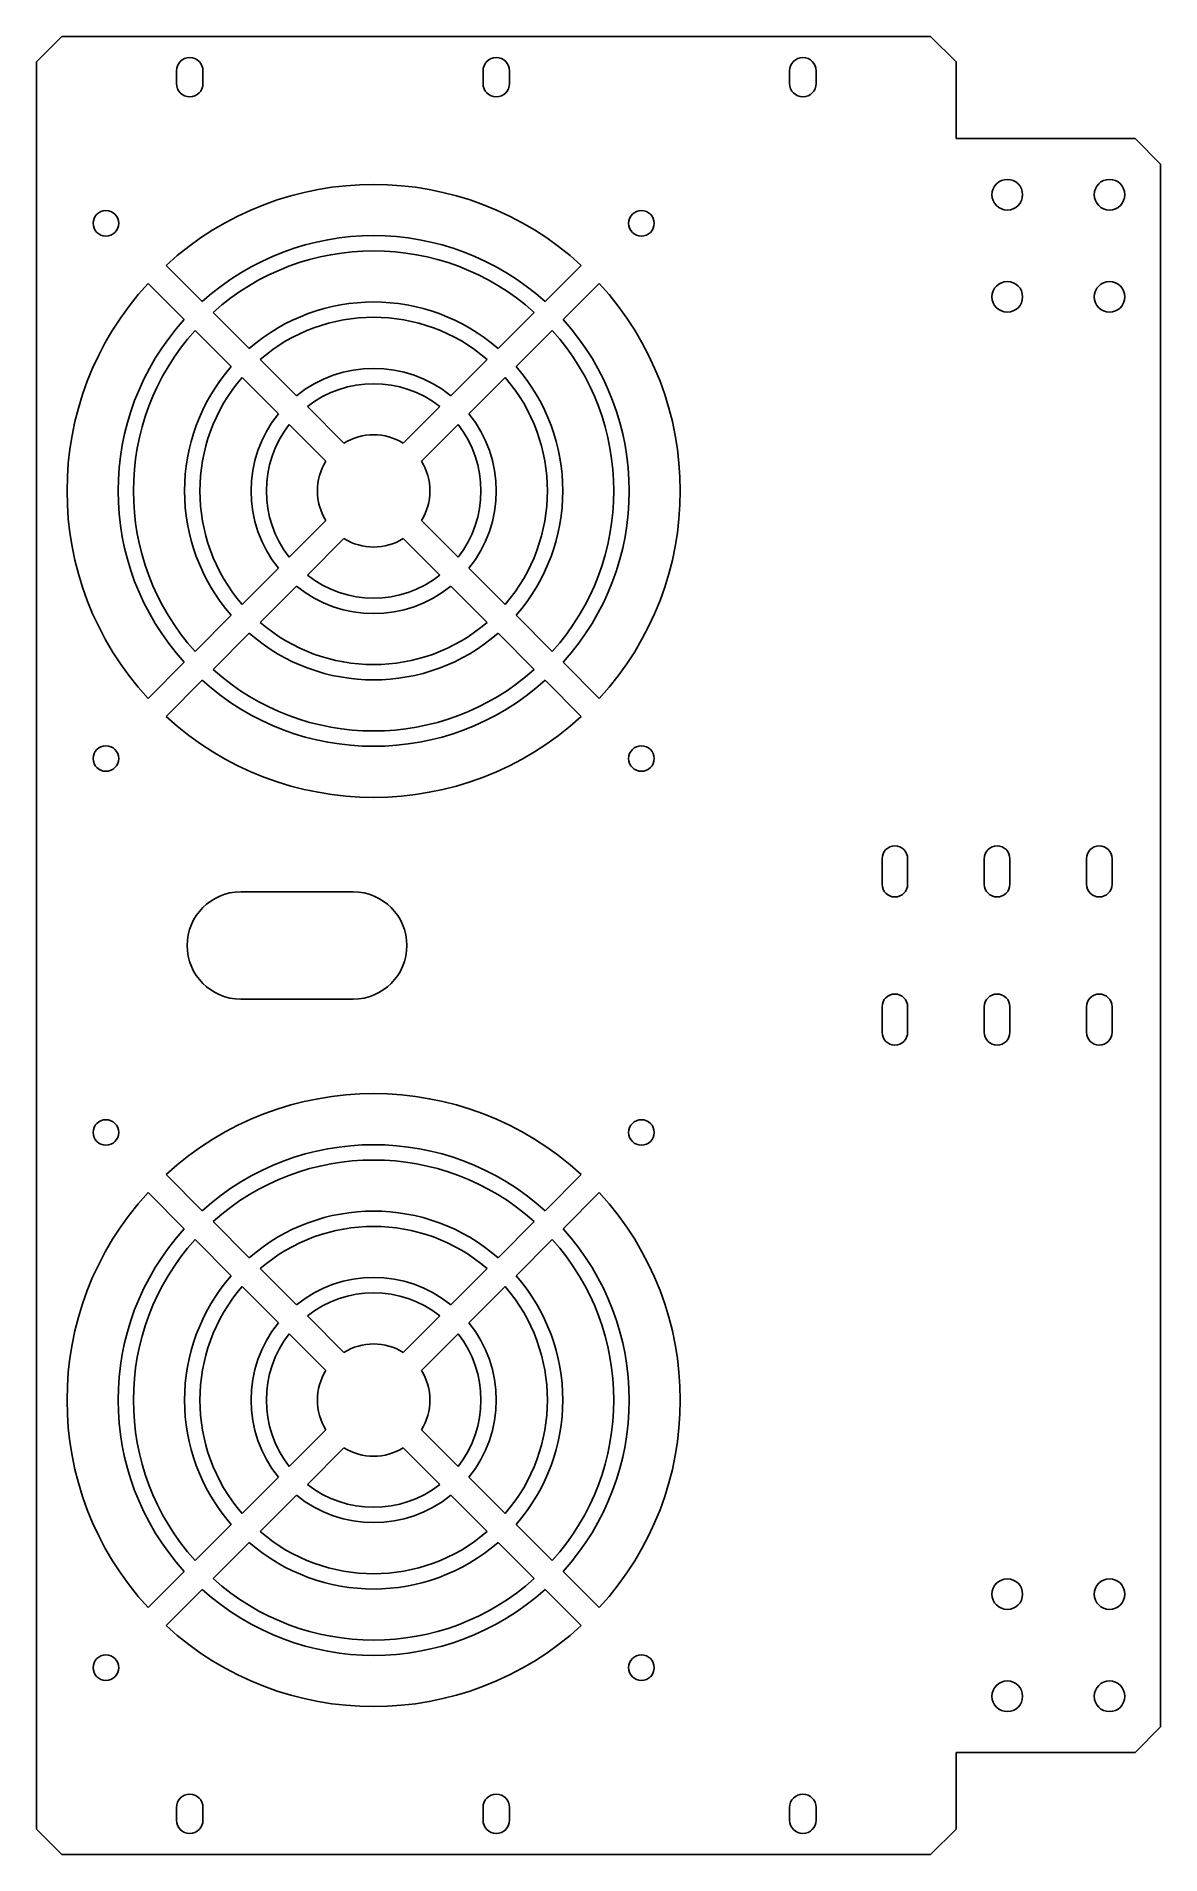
# Model space of a CAD drawing. Extents: x 580 to 800, y -178 to 178.
import ezdxf

# ---------------------------------------------------------------- set-up
doc = ezdxf.new("R2010")
doc.units = 0
doc.layers.add('Shape2DView', color=7, linetype='CONTINUOUS')

msp = doc.modelspace()

# ---------------------------------------------------------------- linework, layer by layer
at = {"layer": 'Shape2DView'}
for p, q in [((579.5, 173), (584.5, 178)), ((584.5, 178), (754.5, 178)), ((754.5, 178), (759.5, 173)), ((579.5, -173), (579.5, 173)), ((606.9, 171.25), (606.9, 170)), ((612.1, 171.25), (612.1, 170)), ((666.9, 171.25), (666.9, 170)), ((672.1, 171.25), (672.1, 170)), ((726.9, 171.25), (726.9, 170)), ((732.1, 171.25), (732.1, 170)), ((759.5, 158), (759.5, 173)), ((606.9, 170), (606.9, 168.75)), ((612.1, 170), (612.1, 168.75)), ((666.9, 170), (666.9, 168.75)), ((672.1, 170), (672.1, 168.75)), ((726.9, 170), (726.9, 168.75)), ((732.1, 170), (732.1, 168.75)), ((794.5, 158), (759.5, 158)), ((799.5, 153), (794.5, 158)), ((799.5, 153), (799.5, -153)), ((604.878, 133.157), (611.957, 126.079)), ((686.122, 133.157), (679.043, 126.079)), ((608.421, 122.543), (601.343, 129.622)), ((689.657, 129.622), (682.579, 122.543)), ((614.081, 123.955), (621.165, 116.871)), ((676.919, 123.955), (669.835, 116.871)), ((617.629, 113.335), (610.545, 120.419)), ((680.455, 120.419), (673.371, 113.335)), ((623.291, 114.744), (630.39, 107.646)), ((667.709, 114.744), (660.61, 107.646)), ((626.854, 104.11), (619.756, 111.209)), ((671.244, 111.209), (664.146, 104.11)), ((632.524, 105.511), (639.693, 98.3424)), ((658.476, 105.511), (651.307, 98.3424)), ((636.158, 94.8069), (628.989, 101.976)), ((662.011, 101.976), (654.842, 94.8069)), ((636.158, 83.1931), (628.989, 76.0241)), ((662.011, 76.0241), (654.842, 83.1931)), ((632.524, 72.4886), (639.693, 79.6576)), ((658.476, 72.4886), (651.307, 79.6576)), ((626.854, 73.8895), (619.756, 66.7912)), ((671.244, 66.7912), (664.146, 73.8895)), ((623.291, 63.2557), (630.39, 70.354)), ((667.709, 63.2557), (660.61, 70.354)), ((617.629, 64.6646), (610.545, 57.5808)), ((680.455, 57.5808), (673.371, 64.6646)), ((614.081, 54.0453), (621.165, 61.1291)), ((676.919, 54.0453), (669.835, 61.1291)), ((608.421, 55.4566), (601.343, 48.3782)), ((689.657, 48.3782), (682.579, 55.4566)), ((604.878, 44.8427), (611.957, 51.9211)), ((686.122, 44.8427), (679.043, 51.9211)), ((745, 17), (745, 14.5)), ((745, 14.5), (745, 12)), ((750, 17), (750, 14.5)), ((750, 14.5), (750, 12)), ((765, 17), (765, 14.5)), ((765, 14.5), (765, 12)), ((770, 17), (770, 14.5)), ((770, 14.5), (770, 12)), ((785, 17), (785, 14.5)), ((785, 14.5), (785, 12)), ((790, 17), (790, 14.5)), ((790, 14.5), (790, 12)), ((619.5, 10.5), (641.5, 10.5)), ((619.5, -10.5), (641.5, -10.5)), ((745, -12), (745, -14.5)), ((750, -12), (750, -14.5)), ((765, -12), (765, -14.5)), ((770, -12), (770, -14.5)), ((785, -12), (785, -14.5)), ((790, -12), (790, -14.5)), ((745, -14.5), (745, -17)), ((750, -14.5), (750, -17)), ((765, -14.5), (765, -17)), ((770, -14.5), (770, -17)), ((785, -14.5), (785, -17)), ((790, -14.5), (790, -17)), ((604.878, -44.8427), (611.957, -51.9211)), ((686.122, -44.8427), (679.043, -51.9211)), ((608.421, -55.4566), (601.343, -48.3782)), ((689.657, -48.3782), (682.579, -55.4566)), ((614.081, -54.0453), (621.165, -61.1291)), ((676.919, -54.0453), (669.835, -61.1291)), ((617.629, -64.6646), (610.545, -57.5808)), ((680.455, -57.5808), (673.371, -64.6646)), ((623.291, -63.2557), (630.39, -70.354)), ((667.709, -63.2557), (660.61, -70.354)), ((626.854, -73.8895), (619.756, -66.7912)), ((671.244, -66.7912), (664.146, -73.8895)), ((632.524, -72.4886), (639.693, -79.6576)), ((658.476, -72.4886), (651.307, -79.6576)), ((636.158, -83.1931), (628.989, -76.0241)), ((662.011, -76.0241), (654.842, -83.1931)), ((636.158, -94.8069), (628.989, -101.976)), ((662.011, -101.976), (654.842, -94.8069)), ((632.524, -105.511), (639.693, -98.3424)), ((658.476, -105.511), (651.307, -98.3424)), ((626.854, -104.11), (619.756, -111.209)), ((671.244, -111.209), (664.146, -104.11)), ((623.291, -114.744), (630.39, -107.646)), ((667.709, -114.744), (660.61, -107.646)), ((617.629, -113.335), (610.545, -120.419)), ((680.455, -120.419), (673.371, -113.335)), ((614.081, -123.955), (621.165, -116.871)), ((676.919, -123.955), (669.835, -116.871)), ((608.421, -122.543), (601.343, -129.622)), ((689.657, -129.622), (682.579, -122.543)), ((604.878, -133.157), (611.957, -126.079)), ((686.122, -133.157), (679.043, -126.079)), ((794.5, -158), (799.5, -153)), ((759.5, -158), (759.5, -173)), ((794.5, -158), (759.5, -158)), ((606.9, -168.75), (606.9, -170)), ((606.9, -170), (606.9, -171.25)), ((612.1, -168.75), (612.1, -170)), ((612.1, -170), (612.1, -171.25)), ((666.9, -168.75), (666.9, -170)), ((666.9, -170), (666.9, -171.25)), ((672.1, -168.75), (672.1, -170)), ((672.1, -170), (672.1, -171.25)), ((726.9, -168.75), (726.9, -170)), ((726.9, -170), (726.9, -171.25)), ((732.1, -168.75), (732.1, -170)), ((732.1, -170), (732.1, -171.25)), ((579.5, -173), (584.5, -178)), ((754.5, -178), (759.5, -173)), ((754.5, -178), (584.5, -178))]:
    msp.add_line(p, q, dxfattribs=at)
for centre, radius in [((769.5, 147), 3), ((789.5, 147), 3), ((593.103, 141.397), 2.5), ((697.897, 141.397), 2.5), ((769.5, 127), 3), ((789.5, 127), 3), ((593.103, 36.6034), 2.5), ((697.897, 36.6034), 2.5), ((593.103, -36.6034), 2.5), ((697.897, -36.6034), 2.5), ((769.5, -127), 3), ((789.5, -127), 3), ((593.103, -141.397), 2.5), ((697.897, -141.397), 2.5), ((769.5, -147), 3), ((789.5, -147), 3)]:
    msp.add_circle(centre, radius, dxfattribs=at)
for centre, radius, start, end in [((609.5, 171.25), 2.6, 0, 180), ((669.5, 171.25), 2.6, 0, 180), ((729.5, 171.25), 2.6, 0, 180), ((609.5, 168.75), 2.6, 180, 0), ((669.5, 168.75), 2.6, 180, 0), ((729.5, 168.75), 2.6, 180, 0), ((645.5, 89), 60, 47.388, 132.612), ((645.5, 89), 50, 47.866, 132.134), ((645.5, 89), 47, 48.0491, 131.951), ((645.5, 89), 60, 137.388, -137.388), ((645.5, 89), 60, -42.612, 42.612), ((645.5, 89), 37, 48.8743, 131.126), ((645.5, 89), 50, 137.866, -137.866), ((645.5, 89), 34, 49.2167, 130.783), ((645.5, 89), 50, -42.134, 42.134), ((645.5, 89), 47, 138.049, -138.049), ((645.5, 89), 47, -41.9509, 41.9509), ((645.5, 89), 37, 138.874, -138.874), ((645.5, 89), 34, 139.217, -139.217), ((645.5, 89), 24, 50.9792, 129.021), ((645.5, 89), 34, -40.7833, 40.7833), ((645.5, 89), 37, -41.1257, 41.1257), ((645.5, 89), 21, 51.8371, 128.163), ((645.5, 89), 24, 140.979, -140.979), ((645.5, 89), 24, -39.0208, 39.0208), ((645.5, 89), 21, 141.837, -141.837), ((645.5, 89), 11, 58.1366, 121.863), ((645.5, 89), 21, -38.1629, 38.1629), ((645.5, 89), 11, 148.137, -148.137), ((645.5, 89), 11, -31.8634, 31.8634), ((645.5, 89), 11, -121.863, -58.1365), ((645.5, 89), 21, -128.163, -51.8371), ((645.5, 89), 24, -129.021, -50.9791), ((645.5, 89), 37, -131.126, -48.8743), ((645.5, 89), 34, -130.783, -49.2167), ((645.5, 89), 47, -131.951, -48.0491), ((645.5, 89), 50, -132.134, -47.866), ((645.5, 89), 60, -132.612, -47.388), ((747.5, 17), 2.5, 0, 180), ((767.5, 17), 2.5, 0, 180), ((787.5, 17), 2.5, 0, 180), ((747.5, 12), 2.5, -180, 0), ((767.5, 12), 2.5, -180, 0), ((787.5, 12), 2.5, -180, 0), ((619.5, 0), 10.5, 90, -90), ((641.5, 0), 10.5, -90, 90), ((747.5, -12), 2.5, 0, 180), ((767.5, -12), 2.5, 0, -180), ((787.5, -12), 2.5, 0, 180), ((747.5, -17), 2.5, 180, 0), ((767.5, -17), 2.5, 180, 0), ((787.5, -17), 2.5, 180, 0), ((645.5, -89), 60, 47.388, 132.612), ((645.5, -89), 50, 47.866, 132.134), ((645.5, -89), 47, 48.0491, 131.951), ((645.5, -89), 60, 137.388, -137.388), ((645.5, -89), 60, -42.612, 42.612), ((645.5, -89), 37, 48.8743, 131.126), ((645.5, -89), 50, 137.866, -137.866), ((645.5, -89), 34, 49.2167, 130.783), ((645.5, -89), 50, -42.134, 42.134), ((645.5, -89), 47, 138.049, -138.049), ((645.5, -89), 47, -41.9509, 41.9509), ((645.5, -89), 37, 138.874, -138.874), ((645.5, -89), 34, 139.217, -139.217), ((645.5, -89), 24, 50.9791, 129.021), ((645.5, -89), 34, -40.7833, 40.7833), ((645.5, -89), 37, -41.1257, 41.1257), ((645.5, -89), 21, 51.8371, 128.163), ((645.5, -89), 24, 140.979, -140.979), ((645.5, -89), 24, -39.0208, 39.0208), ((645.5, -89), 21, 141.837, -141.837), ((645.5, -89), 11, 58.1365, 121.863), ((645.5, -89), 21, -38.1629, 38.1629), ((645.5, -89), 11, 148.137, -148.137), ((645.5, -89), 11, -31.8634, 31.8634), ((645.5, -89), 11, -121.863, -58.1366), ((645.5, -89), 21, -128.163, -51.8371), ((645.5, -89), 24, -129.021, -50.9792), ((645.5, -89), 37, -131.126, -48.8743), ((645.5, -89), 34, -130.783, -49.2167), ((645.5, -89), 47, -131.951, -48.0491), ((645.5, -89), 50, -132.134, -47.866), ((645.5, -89), 60, -132.612, -47.388), ((609.5, -168.75), 2.6, 0, 180), ((669.5, -168.75), 2.6, 0, 180), ((729.5, -168.75), 2.6, 0, 180), ((609.5, -171.25), 2.6, 180, 0), ((669.5, -171.25), 2.6, 180, 0), ((729.5, -171.25), 2.6, 180, 0)]:
    msp.add_arc(centre, radius, start, end, dxfattribs=at)

doc.saveas('drawing.dxf')
